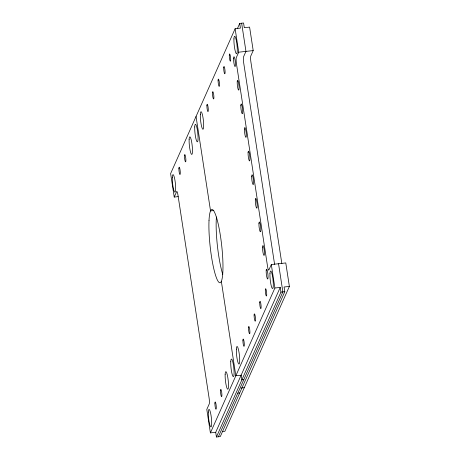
<?xml version="1.0" encoding="UTF-8"?>
<svg xmlns="http://www.w3.org/2000/svg" width="460" height="460" viewBox="0 0 460 460"><rect width="100%" height="100%" fill="white"/><g stroke="black" fill="none" stroke-linecap="round" stroke-linejoin="round"><path stroke-width="0.69" d="M281.836 263.574L250.913 62.037A4.916 0.77 83.7 0 1 250.792 55.988L253.201 50.588L249.596 27.111L244.289 27.698L243.57 23L239.712 23.425L240.43 28.123L235.123 28.71L170.62 173.581L174.225 197.064L178.169 196.627M237.377 28.664L239.712 23.425M174.225 197.064L176.629 191.659A4.916 0.77 83.7 0 1 177.951 195.005L209.087 397.963A4.916 0.77 83.7 0 1 209.208 404.012L206.799 409.411L210.404 432.889L215.711 432.302L280.215 287.431L274.907 288.017L210.404 432.889M235.123 28.71L238.723 52.187L236.319 57.586A4.916 0.77 83.7 0 0 236.44 63.635L267.576 266.593A4.916 0.77 83.7 0 0 268.899 269.939L271.302 264.534L285.775 262.936L289.38 286.419L224.877 431.29L222.226 431.584M289.38 286.419L284.073 287.005L284.792 291.697L220.288 436.574L216.43 437L280.933 292.123L280.215 287.431M218.362 436.787L282.865 291.91L278.541 263.735M238.723 52.187L253.201 50.588M213.825 210.542L210.536 210.904L196.046 116.472M280.933 292.123L284.792 291.697M243.788 379.672L241.856 379.885L241.138 375.193L235.83 375.78L221.34 281.342M240.977 388.044L244.294 387.682M237.78 393.173L239.706 392.961M241.638 23.213L245.962 51.388L243.558 56.787A4.916 0.77 83.7 0 0 243.679 62.836L274.597 264.373M271.302 264.534L274.907 288.017M215.711 432.302L216.43 437M222.784 274.476A36.863 5.79 83.7 0 1 216.43 216.999M236.348 349.169A8.849 1.391 83.7 0 0 238.596 363.808A8.849 1.391 83.7 0 0 239.096 352.843A8.849 1.391 83.7 0 0 236.348 349.169M209.007 220.685A36.863 5.79 83.7 0 0 218.368 281.687A36.863 5.79 83.7 0 0 220.449 235.997A36.863 5.79 83.7 0 0 209.007 220.685M200.33 114.379A8.849 1.391 83.7 0 0 202.572 129.018A8.849 1.391 83.7 0 0 203.073 118.053A8.849 1.391 83.7 0 0 200.33 114.379M233.939 38.893A8.849 1.391 83.7 0 0 236.181 53.532A8.849 1.391 83.7 0 0 236.681 42.567A8.849 1.391 83.7 0 0 233.939 38.893M259.727 302.404A3.686 0.581 83.7 0 0 260.659 308.505A3.686 0.581 83.7 0 0 260.872 303.933A3.686 0.581 83.7 0 0 259.727 302.404M206.902 105.357A3.686 0.581 83.7 0 0 207.834 111.458A3.686 0.581 83.7 0 0 208.046 106.892A3.686 0.581 83.7 0 0 206.902 105.357M229.304 55.033A3.686 0.581 83.7 0 0 230.242 61.134A3.686 0.581 83.7 0 0 230.448 56.568A3.686 0.581 83.7 0 0 229.304 55.033M262.568 247.118A4.916 0.77 83.7 0 0 263.816 255.254A4.916 0.77 83.7 0 0 264.097 249.159A4.916 0.77 83.7 0 0 262.568 247.118M248.084 152.685A4.916 0.77 83.7 0 0 249.331 160.816A4.916 0.77 83.7 0 0 249.607 154.727A4.916 0.77 83.7 0 0 248.084 152.685M233.594 58.247A4.916 0.77 83.7 0 0 234.841 66.378A4.916 0.77 83.7 0 0 235.117 60.289A4.916 0.77 83.7 0 0 233.594 58.247M244.461 129.076A4.916 0.77 83.7 0 0 245.709 137.207A4.916 0.77 83.7 0 0 245.985 131.117A4.916 0.77 83.7 0 0 244.461 129.076M258.945 223.508A4.916 0.77 83.7 0 0 260.193 231.644A4.916 0.77 83.7 0 0 260.475 225.555A4.916 0.77 83.7 0 0 258.945 223.508M212.503 92.776A3.686 0.581 83.7 0 0 213.44 98.877A3.686 0.581 83.7 0 0 213.647 94.311A3.686 0.581 83.7 0 0 212.503 92.776M254.127 314.985A3.686 0.581 83.7 0 0 255.058 321.086A3.686 0.581 83.7 0 0 255.271 316.514A3.686 0.581 83.7 0 0 254.127 314.985M265.328 289.823A3.686 0.581 83.7 0 0 266.265 295.924A3.686 0.581 83.7 0 0 266.472 291.352A3.686 0.581 83.7 0 0 265.328 289.823M242.92 340.147A3.686 0.581 83.7 0 0 243.857 346.248A3.686 0.581 83.7 0 0 244.064 341.676A3.686 0.581 83.7 0 0 242.92 340.147M223.704 67.614A3.686 0.581 83.7 0 0 224.641 73.715A3.686 0.581 83.7 0 0 224.848 69.15A3.686 0.581 83.7 0 0 223.704 67.614M266.19 270.727A4.916 0.77 83.7 0 0 267.438 278.863A4.916 0.77 83.7 0 0 267.72 272.768A4.916 0.77 83.7 0 0 266.19 270.727M251.7 176.295A4.916 0.77 83.7 0 0 252.948 184.425A4.916 0.77 83.7 0 0 253.23 178.336A4.916 0.77 83.7 0 0 251.7 176.295M237.216 81.857A4.916 0.77 83.7 0 0 238.464 89.987A4.916 0.77 83.7 0 0 238.74 83.898A4.916 0.77 83.7 0 0 237.216 81.857M240.839 105.466A4.916 0.77 83.7 0 0 242.086 113.597A4.916 0.77 83.7 0 0 242.362 107.508A4.916 0.77 83.7 0 0 240.839 105.466M255.323 199.905A4.916 0.77 83.7 0 0 256.571 208.035A4.916 0.77 83.7 0 0 256.852 201.946A4.916 0.77 83.7 0 0 255.323 199.905M218.103 80.195A3.686 0.581 83.7 0 0 219.04 86.296A3.686 0.581 83.7 0 0 219.248 81.73A3.686 0.581 83.7 0 0 218.103 80.195M248.521 327.566A3.686 0.581 83.7 0 0 249.458 333.667A3.686 0.581 83.7 0 0 249.665 329.096A3.686 0.581 83.7 0 0 248.521 327.566M269.957 273.677A8.849 1.391 83.7 0 0 272.205 288.322A8.849 1.391 83.7 0 0 272.705 277.351A8.849 1.391 83.7 0 0 269.957 273.677M172.322 177.284A8.849 1.391 83.7 0 0 174.564 191.929A8.849 1.391 83.7 0 0 175.064 180.958A8.849 1.391 83.7 0 0 172.322 177.284M208.34 412.074A8.849 1.391 83.7 0 0 210.588 426.713A8.849 1.391 83.7 0 0 211.088 415.748A8.849 1.391 83.7 0 0 208.34 412.074M230.748 361.75A8.849 1.391 83.7 0 0 232.996 376.389A8.849 1.391 83.7 0 0 233.496 365.424A8.849 1.391 83.7 0 0 230.748 361.75M194.724 126.96A8.849 1.391 83.7 0 0 196.972 141.599A8.849 1.391 83.7 0 0 197.472 130.634A8.849 1.391 83.7 0 0 194.724 126.96M214.912 403.052A3.686 0.581 83.7 0 0 215.849 409.153A3.686 0.581 83.7 0 0 216.056 404.587A3.686 0.581 83.7 0 0 214.912 403.052M184.494 155.687A3.686 0.581 83.7 0 0 185.432 161.788A3.686 0.581 83.7 0 0 185.639 157.216A3.686 0.581 83.7 0 0 184.494 155.687M220.512 390.471A3.686 0.581 83.7 0 0 221.45 396.572A3.686 0.581 83.7 0 0 221.657 392.006A3.686 0.581 83.7 0 0 220.512 390.471M178.894 168.268A3.686 0.581 83.7 0 0 179.826 174.369A3.686 0.581 83.7 0 0 180.038 169.797A3.686 0.581 83.7 0 0 178.894 168.268M189.123 139.541A8.849 1.391 83.7 0 0 191.371 154.18A8.849 1.391 83.7 0 0 191.872 143.215A8.849 1.391 83.7 0 0 189.123 139.541M225.147 374.331A8.849 1.391 83.7 0 0 227.389 388.97A8.849 1.391 83.7 0 0 227.89 378.005A8.849 1.391 83.7 0 0 225.147 374.331"/></g></svg>
